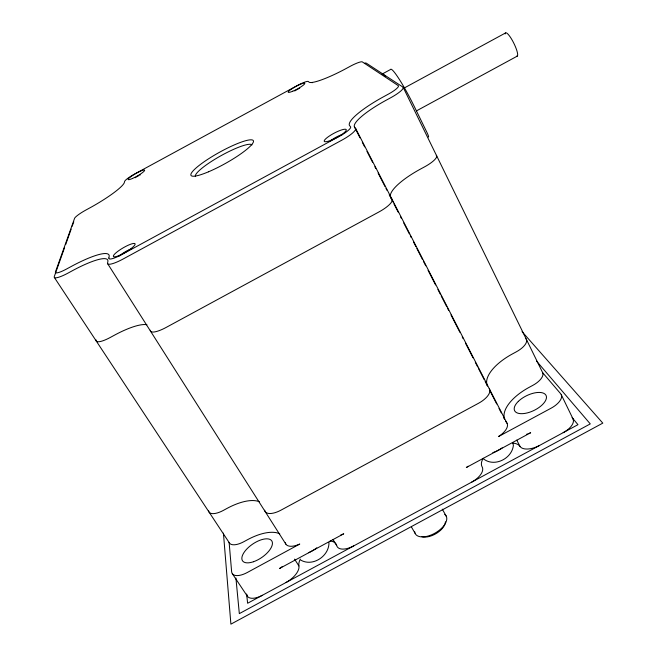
<?xml version="1.0" encoding="UTF-8"?>
<svg xmlns="http://www.w3.org/2000/svg" width="657" height="657" viewBox="0 0 657 657"><rect width="100%" height="100%" fill="white"/><g stroke="black" fill="none" stroke-linecap="round" stroke-linejoin="round"><path stroke-width="0.99" d="M64.608 247.508L54.301 276.515A18.059 3.425 -30.8 0 0 68.279 272.959L72.377 270.733A45.703 9.083 -31 0 1 107.847 261.65L107.584 262.948A18.938 3.852 -30.5 0 0 123.204 258.965L341.607 140.302A18.757 3.901 -28 0 0 355.503 128.238L354.78 127.483A45.054 9.272 -27.4 0 1 386.357 100.11L390.472 97.877A17.829 3.49 -27.5 0 0 402.913 87.069L366.327 63.179A14.947 2.464 -27.8 0 0 364.881 63.064M65.643 244.609L71.145 229.137M72.171 226.23L73.206 223.331M381.996 74.142L390.472 69.535A35.741 3.893 62.6 0 1 414.074 106.081L426.845 132.246A6.562 0.731 62.4 0 1 428.29 136.927M403.382 88.473L505.471 32.99M416.439 110.893L517.297 56.108M300.775 560.109C312.789 567.098 329.371 556.011 328.96 542.436M483.511 458.865C494.278 467.538 512.197 458.635 513.404 445.142L512.706 443.081M383.031 74.085L385.166 76.22M522.052 331.637L602.798 423.124L230.894 624.15L223.429 533.131M536.547 361.095L590.273 423.905L239.329 613.622L235.92 578.053M403.217 87.43L542.674 372.716L560.667 393.748A16.819 7.999 -25.3 0 1 551.124 408.178L498.433 436.593A16.737 8.032 -27.1 0 0 506.81 422.878L505.627 421.153M572.091 417.589L577.963 424.677L247.623 603.257L246.63 594.166M232.332 573.709L247.385 596.269M54.375 277.509L229.564 543.191M107.691 263.753L285.877 544.16M294.558 559.115L298.902 565.956A16.819 8.163 -34.6 0 1 285.894 582.57M332.976 539.496L336.68 545.532A16.647 8.254 -32.4 0 0 353.647 545.942M411.438 526.996L415.01 533.18M442.301 509.159L446.284 516.279M516.772 440.108L520.007 446.415A16.614 8.303 -25.9 0 0 539.545 445.446M355.651 128.452L507.073 423.338M354.435 126.982L360.003 137.822M362.327 142.339L364.643 146.864M366.967 151.381L372.535 162.222M374.86 166.738L375.788 168.553M378.103 173.07L385.068 186.621M385.996 188.428L386.924 190.234M389.248 194.759L390.176 196.566M392.976 202.019L390.644 197.47A43.888 11.875 -27 0 0 391.063 198.118L391.909 199.137A18.273 4.993 -27.8 0 1 378.933 211.956L166.205 327.4A18.445 4.928 -31.1 0 1 150.338 330.249M393.913 203.842L398.126 212.047M400.466 216.596L401.402 218.42M403.743 222.978L409.36 233.908M410.297 235.732L411.233 237.547M413.573 242.105L415.906 246.662M416.842 248.486L422.459 259.416M423.395 261.231L425.736 265.789M428.077 270.347L435.566 284.924M437.907 289.474L440.239 294.032M441.176 295.855L446.793 306.786M447.729 308.609L448.665 310.424M451.006 314.982L459.9 332.294M462.232 336.844L463.169 338.667M465.509 343.225L472.999 357.802M475.339 362.352L477.68 366.91M478.616 368.733L484.234 379.664M485.17 381.487L487.502 386.037A40.775 18.092 -25.7 0 1 512.517 353.885L516.254 351.856A16.211 6.866 -25.9 0 0 525.92 338.675M489.81 390.521L496.708 403.956M499.008 408.432L501.307 412.908M503.607 417.392L504.527 419.182M561.234 394.635L573.052 418.969M208.532 510.497A16.417 6.742 -33.7 0 0 223.323 510.423L227.043 508.403A41.35 17.731 -34.2 0 1 259.425 501.833M264.664 510.218A17.131 7.506 -32.9 0 0 281.024 510.136L478.575 403.242A16.975 7.613 -27.2 0 0 489.251 388.681M96.127 339.965A17.616 4.394 -31.6 0 0 110.368 337.411L114.359 335.242A44.504 11.637 -31.8 0 1 146.93 324.739M436.281 155.307A17.386 4.476 -27.1 0 1 424.619 166.829L420.603 169.005A43.888 11.875 -27 0 0 390.381 196.73M502.162 447.893A16.663 8.163 -27.2 0 1 492.857 452.616M316.789 547.815A16.819 8.056 -33.4 0 1 308.486 552.726M262.34 595.308A16.901 8.122 -35.3 0 1 246.63 594.215M282.231 566.63A16.918 8.007 -34.4 0 1 279.471 568.543L343.734 533.796A16.745 8.098 -32.3 0 1 340.802 534.962M572.469 418.049A16.655 8.286 -25.1 0 1 563.189 432.667M528.614 433.587A16.704 8.147 -26 0 0 530.651 432.733L466.314 467.513A16.647 8.163 -28.3 0 0 468.178 466.232M527.596 433.957A16.704 8.147 -26 0 1 526.569 434.285M335.76 543.635A21.747 10.676 -33.6 0 1 336.68 545.532M298.902 565.956A21.747 10.676 -33.6 0 1 300.323 559.099M330.175 541.039A21.747 10.676 -33.6 0 1 335.3 543.109M471.627 482.164A16.548 8.327 -28.3 0 0 482.139 466.881A21.541 10.816 -27.1 0 1 483.24 458.274M542.674 372.716A15.998 7.26 -25.7 0 1 532.843 385.347L529.148 387.343A40.217 19.094 -25.5 0 0 504.51 418.928M512.452 443.081A21.541 10.816 -27.1 0 1 520.007 446.415M285.294 542.69A16.901 7.925 -33.4 0 0 299.756 544.045L247.287 572.502A17.066 7.843 -34.9 0 1 231.634 571.721L229.121 542.37A16.203 7.128 -34.2 0 0 243.763 541.746L247.443 539.75A40.791 18.716 -34.8 0 1 279.759 533.845M445.43 521.83A14.988 7.876 -30.2 0 1 436.749 533.188A14.988 7.876 -30.2 0 1 421.966 536.687M444.732 514.382A17.805 9.321 -30.2 0 1 435.123 533.065A17.805 9.321 -30.2 0 1 414.633 531.546M195.416 176.503A32.398 5.831 -29.1 0 1 220.604 155.923A32.398 5.831 -29.1 0 1 251.96 144.901M311.065 82.552A14.265 2.258 -28.2 0 1 312.247 82.741M330.553 140.894A8.64 1.799 -28 0 1 342.625 134.545M119.607 255.951A8.722 1.774 -30.5 0 1 119.861 255.696M120.453 255.154A8.722 1.774 -30.5 0 1 131.072 249.011M294.697 90.97A6.554 1.035 -28.3 0 1 295.354 90.551M295.707 90.338A6.554 1.035 -28.3 0 1 297.161 89.508M297.917 89.106A6.554 1.035 -28.3 0 1 298.664 88.728M299.403 88.375A6.554 1.035 -28.3 0 1 299.764 88.21M135.194 177.743A6.586 1.027 -29.6 0 1 135.531 177.521M136.229 177.078A6.586 1.027 -29.6 0 1 136.96 176.643M137.329 176.429A6.586 1.027 -29.6 0 1 138.824 175.624M139.908 175.082A6.586 1.027 -29.6 0 1 140.253 174.926M73.551 222.362A15.078 2.431 -30.2 0 1 73.822 221.852M505.151 33.918A13.009 2.735 63.7 0 1 513.503 42.59A13.009 2.735 63.7 0 1 516.542 56.174M108.873 257.996L108.848 258.258A15.168 3.039 -30.4 0 0 120.494 255.236L340.219 135.851A15.021 3.08 -28 0 0 350.616 126.891L349.434 125.43A48.873 9.912 -27.4 0 1 381.462 97.901L389.059 93.746A14.273 2.751 -27.5 0 0 398.38 85.714L362.221 61.84A11.974 1.938 -27.8 0 0 350.838 65.979L344.564 69.371A37.35 5.823 -27.9 0 1 309.151 82.232L308.297 81.468A11.415 1.782 -28.3 0 0 297.876 85.254L134.315 174.204A11.473 1.766 -29.6 0 0 124.641 181.34L124.272 182.769A37.63 5.749 -30 0 1 91.422 207.021L85.18 210.437A12.072 1.914 -30.1 0 0 74.627 218.214L55.393 272.105A14.462 2.702 -30.8 0 0 65.815 269.411L73.395 265.321A49.579 9.707 -31 0 1 109.21 255.959L108.873 257.996M518.348 401.361L517.675 402.043A17.476 8.245 -25.8 0 0 527.661 412.818A17.476 8.245 -25.8 0 0 545.573 394.676A17.476 8.245 -25.8 0 0 518.348 401.361M253.553 561.71A17.706 8.098 -34.4 0 0 271.809 540.941A17.706 8.098 -34.4 0 0 246.038 549.868A17.706 8.098 -34.4 0 0 253.553 561.71M330.685 140.393A12.409 2.546 -28 0 0 346.247 129.659A12.409 2.546 -28 0 0 328.894 136.336A12.409 2.546 -28 0 0 330.685 140.393M132.533 178.441A9.461 1.454 -29.6 0 0 144.639 170.237A9.461 1.454 -29.6 0 0 132 175.846A9.461 1.454 -29.6 0 0 132.533 178.441M119.705 255.286A12.532 2.513 -30.4 0 0 135.071 243.837A12.532 2.513 -30.4 0 0 117.94 251.27A12.532 2.513 -30.4 0 0 119.705 255.286M208.548 171.781A35.683 6.324 -29.1 0 0 253.421 140.836A35.683 6.324 -29.1 0 0 204.541 161.482A35.683 6.324 -29.1 0 0 208.548 171.781M292.735 91.216A9.412 1.47 -28.3 0 0 304.791 83.357A9.412 1.47 -28.3 0 0 291.93 88.761A9.412 1.47 -28.3 0 0 292.735 91.216"/></g></svg>
